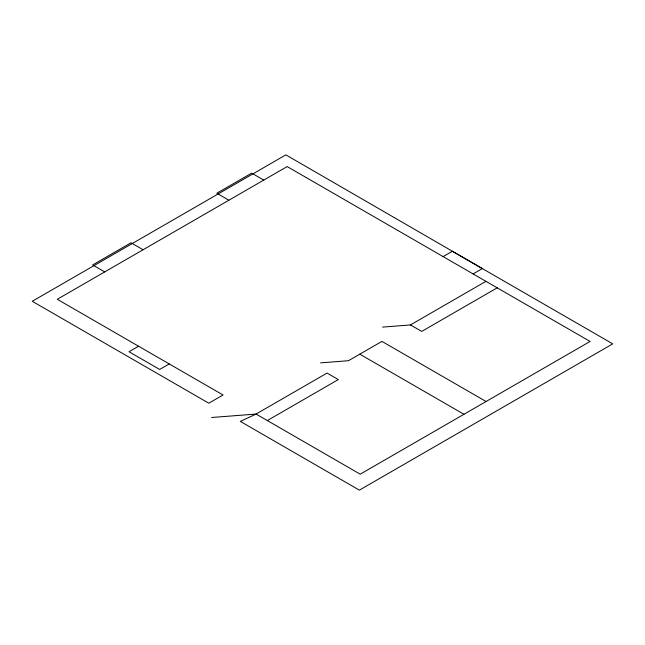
<?xml version="1.0" encoding="UTF-8"?>
<svg xmlns="http://www.w3.org/2000/svg" width="645" height="645" viewBox="0 0 645 645"><rect width="100%" height="100%" fill="white"/><g stroke="black" fill="none" stroke-linecap="round" stroke-linejoin="round"><path stroke-width="0.97" d="M138.586 346.228L129.016 351.759L159.662 369.448L169.232 363.925M443.115 256.605L452.363 251.26L612.75 343.866L359.378 490.144L240.335 421.411L256.065 414.058L327.063 373.068L338.327 379.566L267.328 420.556M473.116 273.923L482.363 268.586L285.864 154.856L32.25 301.28L208.803 403.214L223.041 394.99L57.284 299.288L287.17 166.571L590.086 341.455L360.2 474.18L256.065 414.058L211.641 417.492M382.574 327.096L410.422 324.943L485.951 281.333M497.206 287.839L421.766 331.393L410.422 324.943M320.621 362.861L348.469 360.708L381.929 341.39L486.064 401.512M263.74 180.092L251.671 173.126L216.849 193.242L228.911 200.208M359.805 354.161L463.94 414.284M143.101 249.752L131.032 242.786L92.662 264.934L104.732 271.9"/></g></svg>
